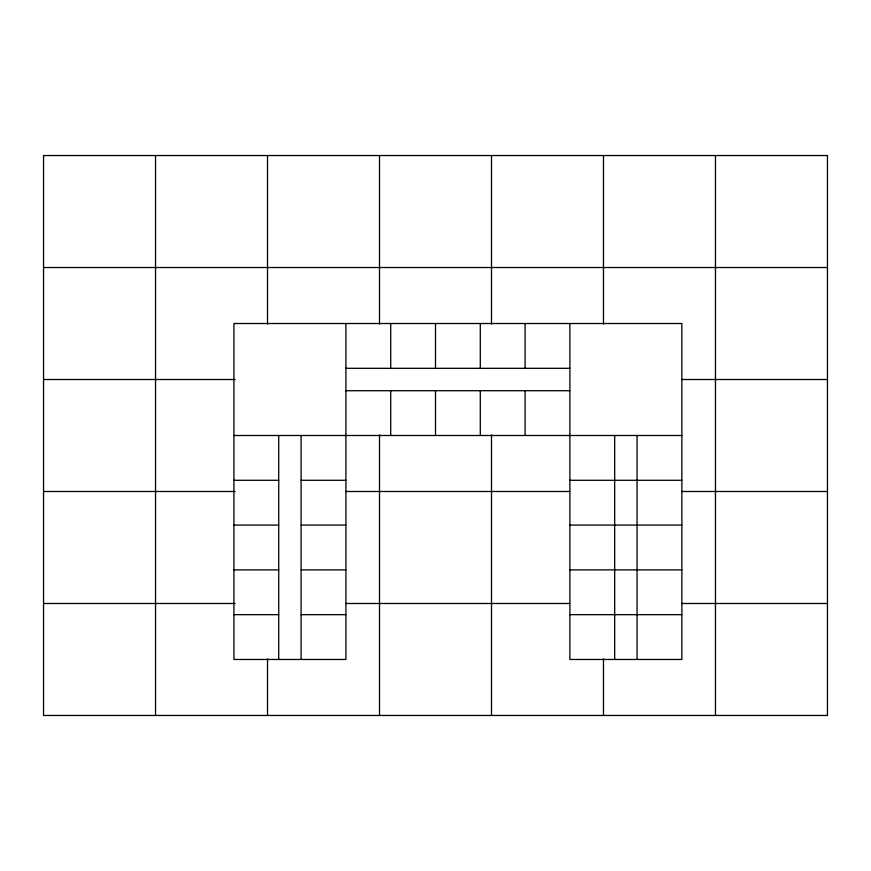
<?xml version="1.0" encoding="UTF-8"?>
<svg xmlns="http://www.w3.org/2000/svg" width="871" height="871" viewBox="0 0 871 871"><rect width="100%" height="100%" fill="white"/><g stroke="black" fill="none" stroke-linecap="round" stroke-linejoin="round"><path stroke-width="1.31" d="M43.55 267.517L827.45 267.517M345.907 368.313L569.884 368.313M43.55 379.506L235.137 379.506M681.732 379.506L827.45 379.506M345.907 390.709L569.884 390.709M233.929 435.5L681.873 435.5M233.929 480.291L278.72 480.291M301.116 480.291L345.907 480.291M569.884 480.291L681.873 480.291M43.55 491.494L235.137 491.494M345.776 491.494L569.743 491.494M681.732 491.494L827.45 491.494M233.929 525.093L278.72 525.093M301.116 525.093L345.907 525.093M569.884 525.093L681.873 525.093M233.929 569.884L278.72 569.884M301.116 569.884L345.907 569.884M569.884 569.884L681.873 569.884M43.55 603.483L235.137 603.483M345.776 603.483L569.743 603.483M681.732 603.483L827.45 603.483M233.929 614.676L278.72 614.676M301.116 614.676L345.907 614.676M569.884 614.676L681.873 614.676M715.461 155.539L715.461 715.461M637.071 435.5L637.071 659.467M614.676 435.5L614.676 659.467M603.483 155.539L603.483 324.186M603.483 658.792L603.483 715.461M569.884 323.511L569.884 659.467L681.873 659.467L681.873 323.511L233.929 323.511L233.929 659.467L345.907 659.467L345.907 323.511M525.093 323.511L525.093 368.313M525.093 390.709L525.093 435.5M491.494 155.539L491.494 324.186M491.494 434.825L491.494 715.461M480.291 323.511L480.291 368.313M480.291 390.709L480.291 435.5M435.5 323.511L435.5 368.313M435.5 390.709L435.5 435.5M390.709 323.511L390.709 368.313M390.709 390.709L390.709 435.5M379.506 155.539L379.506 324.186M379.506 434.825L379.506 715.461M301.116 435.5L301.116 659.467M278.72 435.5L278.72 659.467M267.517 155.539L267.517 324.186M267.517 658.792L267.517 715.461M155.539 155.539L155.539 715.461M827.45 155.539L43.55 155.539L43.55 715.461L827.45 715.461L827.45 155.539"/></g></svg>
